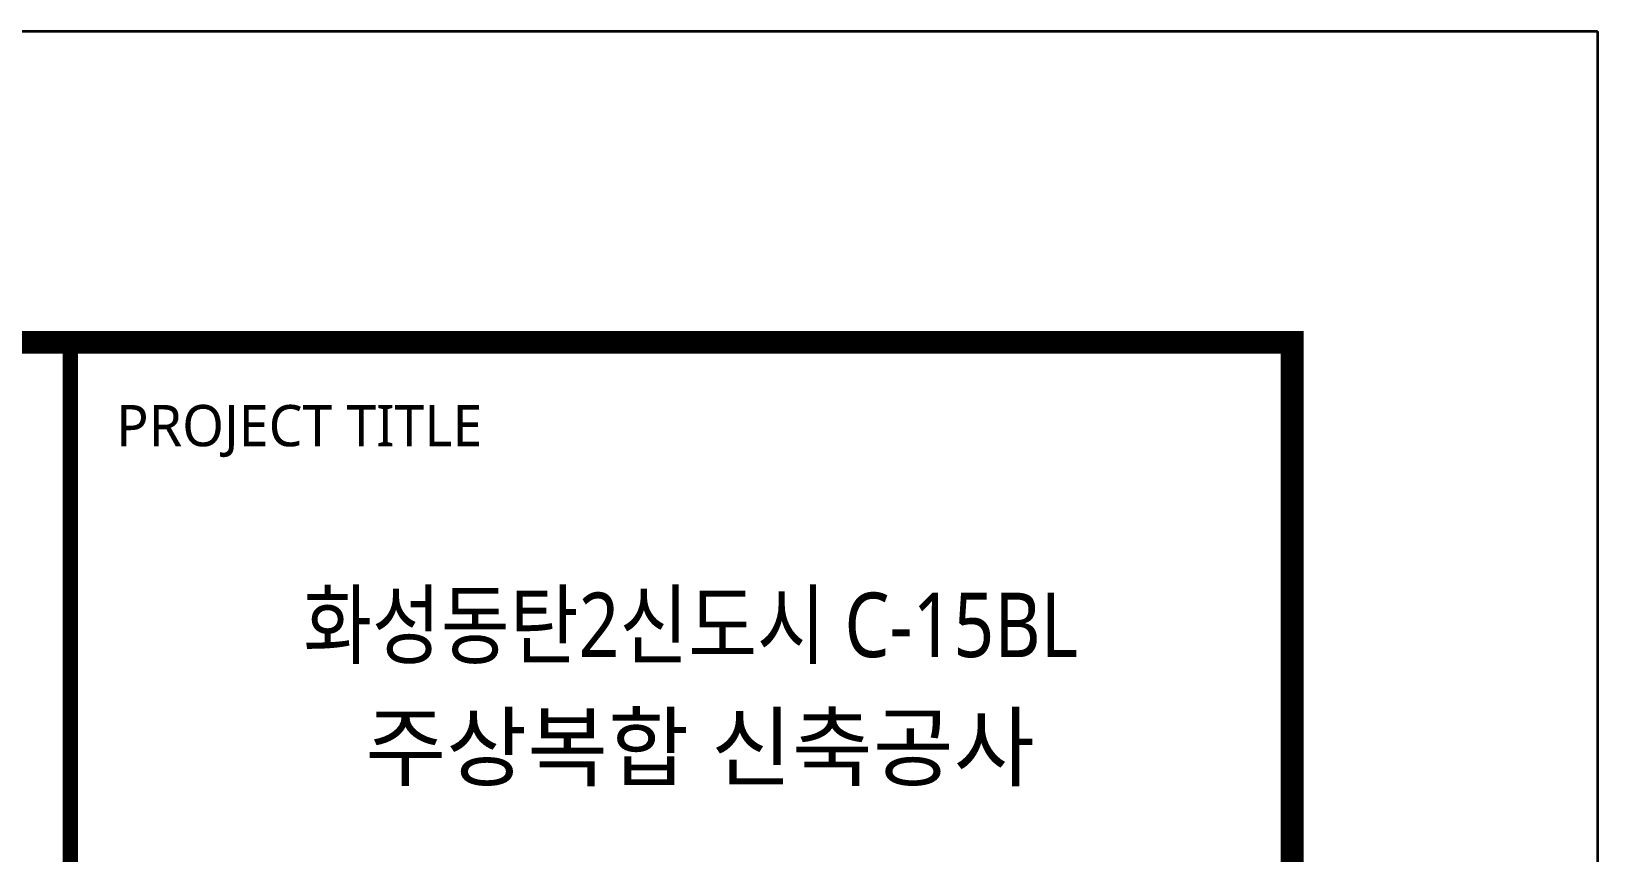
# Model space of a CAD drawing. Header units: millimetres. Extents: x 75184266 to 76346726, y -35077925 to -33679385.
# Drawn here: x 75612452 to 75663667, y -34451364 to -34424517 of the extents above; entities that cross this region are included whole.
import ezdxf
from ezdxf.enums import TextEntityAlignment as Align

# ---------------------------------------------------------------- set-up
doc = ezdxf.new("R2010")
doc.units = ezdxf.units.MM
doc.header["$LTSCALE"] = 50
doc.header["$MEASUREMENT"] = 0
doc.layers.add('AZ-LINE', color=3, linetype='CONTINUOUS')
doc.layers.add('XR-기준층$0$XR-지하3층$0$DEFPOINT', color=142, linetype='CONTINUOUS', plot=False)
doc.styles.add('1-1', font='', dxfattribs={"width": 0.8})
doc.styles.add('TITLE-S', font='', dxfattribs={"width": 0.8})
doc.styles.get('1-1').set_extended_font_data('Malgun Gothic')
doc.styles.get('TITLE-S').set_extended_font_data('Malgun Gothic')

# ---------------------------------------------------------------- blocks, each defined once
blk = doc.blocks.new('바탕폼')
at = {"layer": 'AZ-LINE'}
blk.add_line((741, 574.35), (741, 24.03), dxfattribs=at)
at = {"layer": 'AZ-LINE', "ltscale": 10}
blk.add_lwpolyline([(841, 594.71), (0, 594.71), (0, 0), (841, 0)], close=True, dxfattribs=at)
at = {"layer": 'AZ-LINE', "const_width": 1.5}
blk.add_lwpolyline([(20, 574.35), (20, 20.35), (821, 20.35), (821, 574.35)], close=True, dxfattribs=at)
at = {"layer": 'AZ-LINE', "const_width": 1}
blk.add_lwpolyline([(741, 20.35), (741, 574.35)], dxfattribs=at)
at = {"layer": 'AZ-LINE', "style": 'TITLE-S', "width": 1}
blk.add_text('PROJECT TITLE', height=2.7, dxfattribs=at).set_placement((744.01, 567.55))
at = {"layer": 'AZ-LINE', "color": 2, "style": '1-1', "width": 0.85}
blk.add_text('화성동탄2신도시 C-15BL ', height=4.224, dxfattribs=at).set_placement((782.23, 552.48), align=Align.BOTTOM_CENTER)
at = {"layer": 'AZ-LINE', "color": 2, "style": '1-1'}
blk.add_text('주상복합 신축공사', height=4.224, dxfattribs=at).set_placement((782.23, 544.48), align=Align.BOTTOM_CENTER)

msp = doc.modelspace()

# ---------------------------------------------------------------- linework, layer by layer
at = {"layer": 'XR-기준층$0$XR-지하3층$0$DEFPOINT', "ltscale": 0.5}
for points in [[(75663664.6, -34721516.7), (75243664.6, -34721516.7), (75243664.6, -34424516.7), (75663664.6, -34424516.7)], [(75663666.7, -34721516.7), (75243666.7, -34721516.7), (75243666.7, -34424516.7), (75663666.7, -34424516.7)]]:
    msp.add_lwpolyline(points, close=True, dxfattribs=at)

# ---------------------------------------------------------------- block references
at = {"layer": 'AZ-LINE', "xscale": 499.40546941707, "yscale": 499.40546941707, "zscale": 499.40546941707}
msp.add_blockref('바탕폼', (75243664.6, -34721516.7), dxfattribs=at)

doc.saveas('drawing.dxf')
